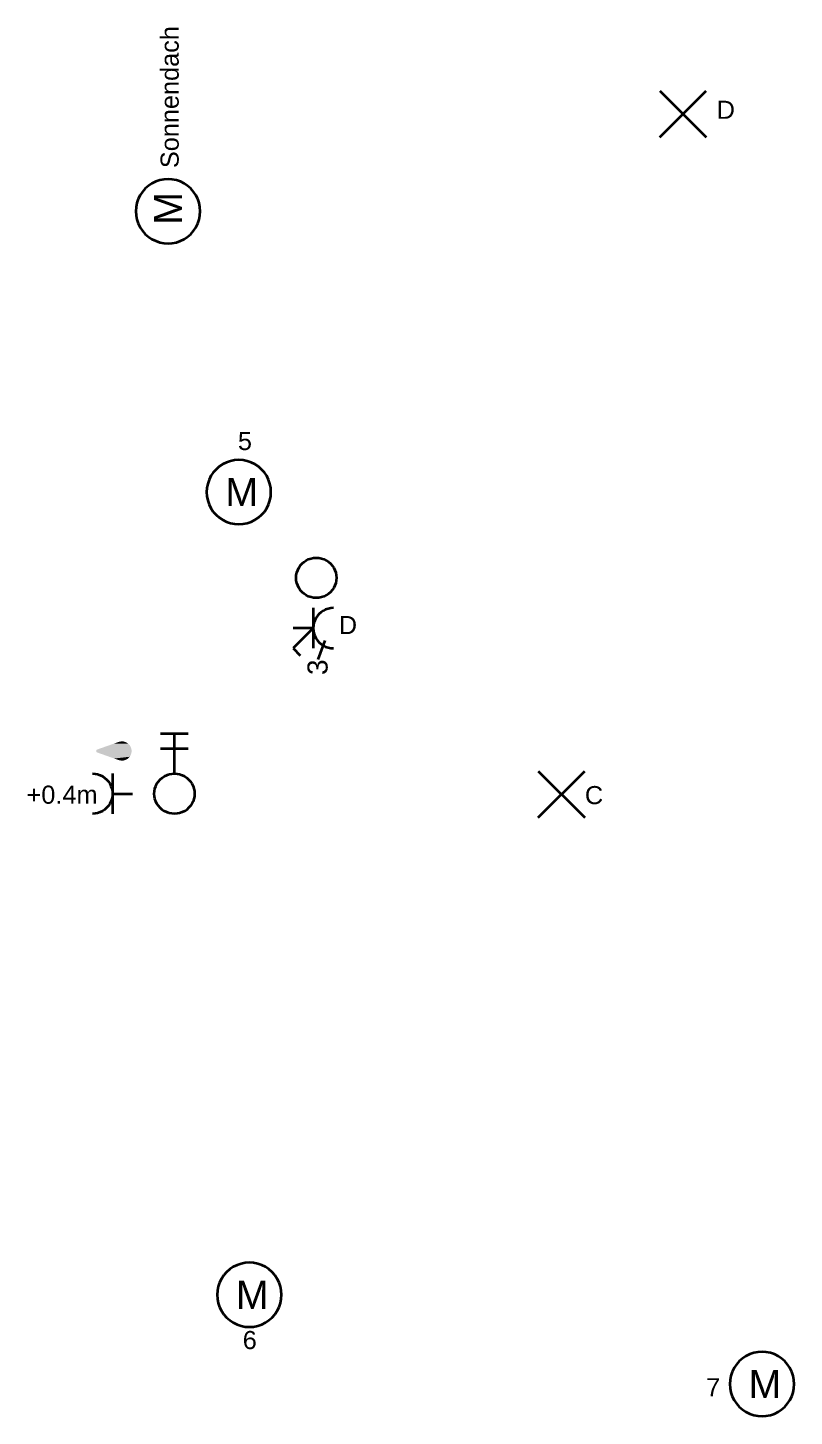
# Model space of a CAD drawing. Extents: x 800 to 1481, y 55 to 490.
# Drawn here: x 1022.1 to 1060.2, y 70.8 to 139.8 of the extents above; entities that cross this region are included whole.
import ezdxf

# ---------------------------------------------------------------- set-up
doc = ezdxf.new("R2010")
doc.units = 0
doc.layers.get('0').update_dxf_attribs({"lineweight": 18})
doc.layers.add('E_Licht', color=7, linetype='Continuous', lineweight=35, true_color=0x0080ff)
doc.layers.add('E_Multimedia', color=7, linetype='Continuous', lineweight=35, true_color=0x00e500)
doc.styles.get("Standard").update_dxf_attribs({"font": 'arial.ttf'})

# ---------------------------------------------------------------- blocks, each defined once
blk = doc.blocks.new('Deckenauslass-A0Q9B35LAY', base_point=(1047.435, 100.542))
at = {"color": 0, "lineweight": -2}
for p, q in [((1047.435, 100.542), (1049.743, 102.85)), ((1047.435, 102.85), (1049.743, 100.542))]:
    blk.add_line(p, q, dxfattribs=at)
blk = doc.blocks.new('Bauteilbeschriftung-A0Q9B35NAY', base_point=(1049.75, 101.208))
at = {"color": 0, "linetype": 'ByBlock', "lineweight": -2, "ltscale": 0.35, "insert": (1049.75, 102.108), "char_height": 0.9, "attachment_point": 1}
blk.add_mtext('{\\fArial;C}', dxfattribs=at)
blk = doc.blocks.new('Steckdose T13_ UP_ 3-fach_ geschaltet-A0Q9B35TAY', base_point=(1035.25, 107.628))
at = {"color": 0, "linetype": 'ByBlock', "lineweight": -2, "ltscale": 0.35}
for p, q in [((1036.25, 110.962), (1036.25, 108.962)), ((1036.457, 110.57), (1036.384, 110.462)), ((1036.543, 110.669), (1036.457, 110.57)), ((1036.641, 110.755), (1036.543, 110.669)), ((1036.75, 110.828), (1036.641, 110.755)), ((1036.867, 110.885), (1036.75, 110.828)), ((1036.991, 110.927), (1036.867, 110.885)), ((1037.12, 110.953), (1036.991, 110.927)), ((1037.25, 110.962), (1037.12, 110.953)), ((1036.25, 109.962), (1035.25, 109.962)), ((1036.25, 109.962), (1035.25, 108.962)), ((1036.259, 110.092), (1036.25, 109.962)), ((1036.25, 109.962), (1036.259, 109.831)), ((1036.284, 110.22), (1036.259, 110.092)), ((1036.259, 109.831), (1036.284, 109.703)), ((1036.326, 110.344), (1036.284, 110.22)), ((1036.384, 110.462), (1036.326, 110.344)), ((1036.284, 109.703), (1036.326, 109.579)), ((1036.326, 109.579), (1036.384, 109.462)), ((1036.384, 109.462), (1036.457, 109.353)), ((1036.457, 109.353), (1036.543, 109.254)), ((1036.819, 109.344), (1036.481, 108.4)), ((1036.543, 109.254), (1036.641, 109.168)), ((1036.641, 109.168), (1036.75, 109.096)), ((1036.75, 109.096), (1036.867, 109.038)), ((1035.25, 108.962), (1035.605, 108.607)), ((1036.867, 109.038), (1036.991, 108.996)), ((1036.991, 108.996), (1037.12, 108.97)), ((1037.12, 108.97), (1037.25, 108.962))]:
    blk.add_line(p, q, dxfattribs=at)
at = {"color": 0, "linetype": 'ByBlock', "lineweight": -2, "ltscale": 0.35, "insert": (1035.963, 107.628), "char_height": 1, "attachment_point": 1, "rotation": 90}
blk.add_mtext('{\\fArial;3}', dxfattribs=at)
blk = doc.blocks.new('Bauteilbeschriftung-A0Q9B35VAY', base_point=(1037.521, 109.664))
at = {"color": 0, "linetype": 'ByBlock', "lineweight": -2, "ltscale": 0.35, "insert": (1037.521, 110.564), "char_height": 0.9, "attachment_point": 1}
blk.add_mtext('{\\fArial;D}', dxfattribs=at)
blk = doc.blocks.new('Motor allgemein-A0Q9B36VAY', base_point=(1030.95, 115.126))
at = {"color": 0, "linetype": 'ByBlock', "lineweight": -2, "ltscale": 0.35}
for p, q in [((1031.75, 118.111), (1031.576, 117.995)), ((1031.938, 118.204), (1031.75, 118.111)), ((1032.136, 118.271), (1031.938, 118.204)), ((1032.341, 118.312), (1032.136, 118.271)), ((1032.55, 118.326), (1032.341, 118.312)), ((1032.759, 118.312), (1032.55, 118.326)), ((1032.964, 118.271), (1032.759, 118.312)), ((1033.163, 118.204), (1032.964, 118.271)), ((1033.35, 118.111), (1033.163, 118.204)), ((1033.524, 117.995), (1033.35, 118.111)), ((1031.165, 117.526), (1031.072, 117.338)), ((1031.281, 117.7), (1031.165, 117.526)), ((1031.419, 117.857), (1031.281, 117.7)), ((1031.576, 117.995), (1031.419, 117.857)), ((1033.682, 117.857), (1033.524, 117.995)), ((1033.82, 117.7), (1033.682, 117.857)), ((1033.936, 117.526), (1033.82, 117.7)), ((1034.028, 117.338), (1033.936, 117.526)), ((1030.964, 116.934), (1030.95, 116.726)), ((1030.95, 116.726), (1030.964, 116.517)), ((1031.005, 117.14), (1030.964, 116.934)), ((1031.072, 117.338), (1031.005, 117.14)), ((1034.096, 117.14), (1034.028, 117.338)), ((1034.137, 116.934), (1034.096, 117.14)), ((1034.15, 116.726), (1034.137, 116.934)), ((1034.137, 116.517), (1034.15, 116.726)), ((1030.964, 116.517), (1031.005, 116.312)), ((1031.005, 116.312), (1031.072, 116.113)), ((1031.072, 116.113), (1031.165, 115.926)), ((1033.936, 115.926), (1034.028, 116.113)), ((1034.028, 116.113), (1034.096, 116.312)), ((1034.096, 116.312), (1034.137, 116.517)), ((1031.165, 115.926), (1031.281, 115.752)), ((1031.281, 115.752), (1031.419, 115.594)), ((1031.419, 115.594), (1031.576, 115.456)), ((1031.576, 115.456), (1031.75, 115.34)), ((1031.75, 115.34), (1031.938, 115.247)), ((1033.163, 115.247), (1033.35, 115.34)), ((1033.35, 115.34), (1033.524, 115.456)), ((1033.524, 115.456), (1033.682, 115.594)), ((1033.682, 115.594), (1033.82, 115.752)), ((1033.82, 115.752), (1033.936, 115.926)), ((1031.938, 115.247), (1032.136, 115.18)), ((1032.136, 115.18), (1032.341, 115.139)), ((1032.341, 115.139), (1032.55, 115.126)), ((1032.55, 115.126), (1032.759, 115.139)), ((1032.759, 115.139), (1032.964, 115.18)), ((1032.964, 115.18), (1033.163, 115.247))]:
    blk.add_line(p, q, dxfattribs=at)
at = {"color": 0, "linetype": 'ByBlock', "lineweight": -2, "ltscale": 0.35, "insert": (1031.88, 117.426), "char_height": 1.4, "attachment_point": 1}
blk.add_mtext('{\\fArial;M}', dxfattribs=at)
blk = doc.blocks.new('Bauteilbeschriftung-A0Q9B36XAY', base_point=(1032.505, 118.815))
at = {"color": 0, "linetype": 'ByBlock', "lineweight": -2, "ltscale": 0.35, "insert": (1032.505, 119.715), "char_height": 0.9, "attachment_point": 1}
blk.add_mtext('{\\fArial;5}', dxfattribs=at)
blk = doc.blocks.new('Motor allgemein-A0Q9B36ZAY', base_point=(1031.477, 75.212))
at = {"color": 0, "linetype": 'ByBlock', "lineweight": -2, "ltscale": 0.35}
for p, q in [((1032.103, 78.081), (1031.945, 77.943)), ((1032.277, 78.197), (1032.103, 78.081)), ((1032.464, 78.29), (1032.277, 78.197)), ((1032.662, 78.357), (1032.464, 78.29)), ((1032.868, 78.398), (1032.662, 78.357)), ((1033.077, 78.412), (1032.868, 78.398)), ((1033.285, 78.398), (1033.077, 78.412)), ((1033.491, 78.357), (1033.285, 78.398)), ((1033.689, 78.29), (1033.491, 78.357)), ((1033.877, 78.197), (1033.689, 78.29)), ((1034.051, 78.081), (1033.877, 78.197)), ((1034.208, 77.943), (1034.051, 78.081)), ((1031.598, 77.424), (1031.531, 77.226)), ((1031.691, 77.612), (1031.598, 77.424)), ((1031.807, 77.786), (1031.691, 77.612)), ((1031.945, 77.943), (1031.807, 77.786)), ((1034.346, 77.786), (1034.208, 77.943)), ((1034.462, 77.612), (1034.346, 77.786)), ((1034.555, 77.424), (1034.462, 77.612)), ((1034.622, 77.226), (1034.555, 77.424)), ((1031.49, 77.02), (1031.477, 76.812)), ((1031.477, 76.812), (1031.49, 76.603)), ((1031.531, 77.226), (1031.49, 77.02)), ((1034.663, 77.02), (1034.622, 77.226)), ((1034.677, 76.812), (1034.663, 77.02)), ((1034.663, 76.603), (1034.677, 76.812)), ((1031.49, 76.603), (1031.531, 76.398)), ((1031.531, 76.398), (1031.598, 76.199)), ((1031.598, 76.199), (1031.691, 76.012)), ((1031.691, 76.012), (1031.807, 75.838)), ((1034.346, 75.838), (1034.462, 76.012)), ((1034.462, 76.012), (1034.555, 76.199)), ((1034.555, 76.199), (1034.622, 76.398)), ((1034.622, 76.398), (1034.663, 76.603)), ((1031.807, 75.838), (1031.945, 75.68)), ((1031.945, 75.68), (1032.103, 75.542)), ((1032.103, 75.542), (1032.277, 75.426)), ((1032.277, 75.426), (1032.464, 75.333)), ((1032.464, 75.333), (1032.662, 75.266)), ((1032.662, 75.266), (1032.868, 75.225)), ((1033.285, 75.225), (1033.491, 75.266)), ((1033.491, 75.266), (1033.689, 75.333)), ((1033.689, 75.333), (1033.877, 75.426)), ((1033.877, 75.426), (1034.051, 75.542)), ((1034.051, 75.542), (1034.208, 75.68)), ((1034.208, 75.68), (1034.346, 75.838)), ((1032.868, 75.225), (1033.077, 75.212)), ((1033.077, 75.212), (1033.285, 75.225))]:
    blk.add_line(p, q, dxfattribs=at)
at = {"color": 0, "linetype": 'ByBlock', "lineweight": -2, "ltscale": 0.35, "insert": (1032.407, 77.512), "char_height": 1.4, "attachment_point": 1}
blk.add_mtext('{\\fArial;M}', dxfattribs=at)
blk = doc.blocks.new('Bauteilbeschriftung-A0Q9B371AY', base_point=(1032.745, 74.112))
at = {"color": 0, "linetype": 'ByBlock', "lineweight": -2, "ltscale": 0.35, "insert": (1032.745, 75.012), "char_height": 0.9, "attachment_point": 1}
blk.add_mtext('{\\fArial;6}', dxfattribs=at)
blk = doc.blocks.new('Motor allgemein-A0Q9B373AY', base_point=(1056.955, 70.773))
at = {"color": 0, "linetype": 'ByBlock', "lineweight": -2, "ltscale": 0.35}
for p, q in [((1058.141, 73.918), (1057.943, 73.851)), ((1058.347, 73.959), (1058.141, 73.918)), ((1058.555, 73.973), (1058.347, 73.959)), ((1058.764, 73.959), (1058.555, 73.973)), ((1058.97, 73.918), (1058.764, 73.959)), ((1059.168, 73.851), (1058.97, 73.918)), ((1057.286, 73.347), (1057.17, 73.173)), ((1057.424, 73.504), (1057.286, 73.347)), ((1057.581, 73.642), (1057.424, 73.504)), ((1057.755, 73.758), (1057.581, 73.642)), ((1057.943, 73.851), (1057.755, 73.758)), ((1059.355, 73.758), (1059.168, 73.851)), ((1059.529, 73.642), (1059.355, 73.758)), ((1059.687, 73.504), (1059.529, 73.642)), ((1059.825, 73.347), (1059.687, 73.504)), ((1059.941, 73.173), (1059.825, 73.347)), ((1056.969, 72.582), (1056.955, 72.373)), ((1057.01, 72.787), (1056.969, 72.582)), ((1057.077, 72.985), (1057.01, 72.787)), ((1057.17, 73.173), (1057.077, 72.985)), ((1060.034, 72.985), (1059.941, 73.173)), ((1060.101, 72.787), (1060.034, 72.985)), ((1060.142, 72.582), (1060.101, 72.787)), ((1060.155, 72.373), (1060.142, 72.582)), ((1056.955, 72.373), (1056.969, 72.164)), ((1056.969, 72.164), (1057.01, 71.959)), ((1057.01, 71.959), (1057.077, 71.76)), ((1060.034, 71.76), (1060.101, 71.959)), ((1060.101, 71.959), (1060.142, 72.164)), ((1060.142, 72.164), (1060.155, 72.373)), ((1057.077, 71.76), (1057.17, 71.573)), ((1057.17, 71.573), (1057.286, 71.399)), ((1057.286, 71.399), (1057.424, 71.241)), ((1057.424, 71.241), (1057.581, 71.103)), ((1059.529, 71.103), (1059.687, 71.241)), ((1059.687, 71.241), (1059.825, 71.399)), ((1059.825, 71.399), (1059.941, 71.573)), ((1059.941, 71.573), (1060.034, 71.76)), ((1057.581, 71.103), (1057.755, 70.987)), ((1057.755, 70.987), (1057.943, 70.894)), ((1057.943, 70.894), (1058.141, 70.827)), ((1058.141, 70.827), (1058.347, 70.786)), ((1058.347, 70.786), (1058.555, 70.773)), ((1058.555, 70.773), (1058.764, 70.786)), ((1058.764, 70.786), (1058.97, 70.827)), ((1058.97, 70.827), (1059.168, 70.894)), ((1059.168, 70.894), (1059.355, 70.987)), ((1059.355, 70.987), (1059.529, 71.103))]:
    blk.add_line(p, q, dxfattribs=at)
at = {"color": 0, "linetype": 'ByBlock', "lineweight": -2, "ltscale": 0.35, "insert": (1057.885, 73.073), "char_height": 1.4, "attachment_point": 1}
blk.add_mtext('{\\fArial;M}', dxfattribs=at)
blk = doc.blocks.new('Bauteilbeschriftung-A0Q9B375AY', base_point=(1055.78, 71.765))
at = {"color": 0, "linetype": 'ByBlock', "lineweight": -2, "ltscale": 0.35, "insert": (1055.78, 72.665), "char_height": 0.9, "attachment_point": 1}
blk.add_mtext('{\\fArial;7}', dxfattribs=at)
blk = doc.blocks.new('Deckenauslass-A0Q9B39JAY', base_point=(1053.474, 134.376))
at = {"color": 0, "lineweight": -2}
for p, q in [((1053.474, 134.376), (1055.782, 136.684)), ((1053.474, 136.684), (1055.782, 134.376))]:
    blk.add_line(p, q, dxfattribs=at)
blk = doc.blocks.new('Bauteilbeschriftung-A0Q9B39LAY', base_point=(1056.302, 135.286))
at = {"color": 0, "linetype": 'ByBlock', "lineweight": -2, "ltscale": 0.35, "insert": (1056.301, 136.186), "char_height": 0.9, "attachment_point": 1}
blk.add_mtext('{\\fArial;D}', dxfattribs=at)
blk = doc.blocks.new('Motor allgemein-A0Q9B3PBAY', base_point=(1027.434, 129.09))
at = {"color": 0, "linetype": 'ByBlock', "lineweight": -2, "ltscale": 0.35}
for p, q in [((1028.06, 131.959), (1027.903, 131.821)), ((1028.234, 132.076), (1028.06, 131.959)), ((1028.422, 132.168), (1028.234, 132.076)), ((1028.62, 132.235), (1028.422, 132.168)), ((1028.825, 132.276), (1028.62, 132.235)), ((1029.034, 132.29), (1028.825, 132.276)), ((1029.243, 132.276), (1029.034, 132.29)), ((1029.448, 132.235), (1029.243, 132.276)), ((1029.646, 132.168), (1029.448, 132.235)), ((1029.834, 132.076), (1029.646, 132.168)), ((1030.008, 131.959), (1029.834, 132.076)), ((1030.165, 131.821), (1030.008, 131.959)), ((1027.556, 131.302), (1027.488, 131.104)), ((1027.648, 131.49), (1027.556, 131.302)), ((1027.765, 131.664), (1027.648, 131.49)), ((1027.903, 131.821), (1027.765, 131.664)), ((1030.303, 131.664), (1030.165, 131.821)), ((1030.42, 131.49), (1030.303, 131.664)), ((1030.512, 131.302), (1030.42, 131.49)), ((1030.579, 131.104), (1030.512, 131.302)), ((1027.448, 130.899), (1027.434, 130.69)), ((1027.434, 130.69), (1027.448, 130.481)), ((1027.488, 131.104), (1027.448, 130.899)), ((1030.62, 130.899), (1030.579, 131.104)), ((1030.634, 130.69), (1030.62, 130.899)), ((1030.62, 130.481), (1030.634, 130.69)), ((1027.448, 130.481), (1027.488, 130.276)), ((1027.488, 130.276), (1027.556, 130.078)), ((1027.556, 130.078), (1027.648, 129.89)), ((1027.648, 129.89), (1027.765, 129.716)), ((1030.303, 129.716), (1030.42, 129.89)), ((1030.42, 129.89), (1030.512, 130.078)), ((1030.512, 130.078), (1030.579, 130.276)), ((1030.579, 130.276), (1030.62, 130.481)), ((1027.765, 129.716), (1027.903, 129.559)), ((1027.903, 129.559), (1028.06, 129.421)), ((1028.06, 129.421), (1028.234, 129.304)), ((1028.234, 129.304), (1028.422, 129.212)), ((1028.422, 129.212), (1028.62, 129.144)), ((1028.62, 129.144), (1028.825, 129.104)), ((1029.243, 129.104), (1029.448, 129.144)), ((1029.448, 129.144), (1029.646, 129.212)), ((1029.646, 129.212), (1029.834, 129.304)), ((1029.834, 129.304), (1030.008, 129.421)), ((1030.008, 129.421), (1030.165, 129.559)), ((1030.165, 129.559), (1030.303, 129.716)), ((1028.825, 129.104), (1029.034, 129.09)), ((1029.034, 129.09), (1029.243, 129.104))]:
    blk.add_line(p, q, dxfattribs=at)
at = {"color": 0, "linetype": 'ByBlock', "lineweight": -2, "ltscale": 0.35, "insert": (1028.334, 130.02), "char_height": 1.4, "attachment_point": 1, "rotation": 90}
blk.add_mtext('{\\fArial;M}', dxfattribs=at)
blk = doc.blocks.new('Bauteilbeschriftung-A0Q9B3PDAY', base_point=(1028.663, 132.835))
at = {"color": 0, "linetype": 'ByBlock', "lineweight": -2, "ltscale": 0.35, "insert": (1028.663, 132.835), "char_height": 0.9, "attachment_point": 1, "rotation": 90}
blk.add_mtext('{\\fArial;Sonnendach}', dxfattribs=at)
blk = doc.blocks.new('Storentaster_ UP-A0Q9B3PFAY', base_point=(1028.35, 100.727))
at = {"color": 0, "lineweight": -2}
for p, q in [((1030.04, 104.703), (1028.66, 104.703)), ((1029.35, 102.727), (1029.35, 104.703)), ((1030.04, 103.962), (1028.66, 103.962)), ((1028.426, 102.11), (1028.484, 102.227)), ((1028.484, 102.227), (1028.557, 102.336)), ((1028.557, 102.336), (1028.643, 102.435)), ((1028.643, 102.435), (1028.741, 102.521)), ((1028.741, 102.521), (1028.85, 102.593)), ((1028.85, 102.593), (1028.967, 102.651)), ((1028.967, 102.651), (1029.091, 102.693)), ((1029.091, 102.693), (1029.22, 102.719)), ((1029.22, 102.719), (1029.35, 102.727)), ((1029.35, 102.727), (1029.481, 102.719)), ((1029.481, 102.719), (1029.609, 102.693)), ((1029.609, 102.693), (1029.733, 102.651)), ((1029.733, 102.651), (1029.85, 102.593)), ((1029.85, 102.593), (1029.959, 102.521)), ((1029.959, 102.521), (1030.057, 102.435)), ((1030.057, 102.435), (1030.144, 102.336)), ((1030.144, 102.336), (1030.216, 102.227)), ((1030.216, 102.227), (1030.274, 102.11)), ((1028.35, 101.727), (1028.359, 101.858)), ((1028.359, 101.597), (1028.35, 101.727)), ((1028.359, 101.858), (1028.384, 101.986)), ((1028.384, 101.469), (1028.359, 101.597)), ((1028.384, 101.986), (1028.426, 102.11)), ((1030.274, 102.11), (1030.316, 101.986)), ((1030.316, 101.986), (1030.342, 101.858)), ((1030.342, 101.597), (1030.316, 101.469)), ((1030.342, 101.858), (1030.35, 101.727)), ((1030.35, 101.727), (1030.342, 101.597)), ((1028.426, 101.345), (1028.384, 101.469)), ((1028.484, 101.227), (1028.426, 101.345)), ((1028.557, 101.119), (1028.484, 101.227)), ((1028.643, 101.02), (1028.557, 101.119)), ((1028.741, 100.934), (1028.643, 101.02)), ((1028.85, 100.861), (1028.741, 100.934)), ((1028.967, 100.804), (1028.85, 100.861)), ((1029.091, 100.762), (1028.967, 100.804)), ((1029.733, 100.804), (1029.609, 100.762)), ((1029.85, 100.861), (1029.733, 100.804)), ((1029.959, 100.934), (1029.85, 100.861)), ((1030.057, 101.02), (1029.959, 100.934)), ((1030.144, 101.119), (1030.057, 101.02)), ((1030.216, 101.227), (1030.144, 101.119)), ((1030.274, 101.345), (1030.216, 101.227)), ((1030.316, 101.469), (1030.274, 101.345)), ((1029.22, 100.736), (1029.091, 100.762)), ((1029.35, 100.727), (1029.22, 100.736)), ((1029.481, 100.736), (1029.35, 100.727)), ((1029.609, 100.762), (1029.481, 100.736))]:
    blk.add_line(p, q, dxfattribs=at)
blk = doc.blocks.new('Einlasskasten UP-A0Q9B3Y5AY', base_point=(1035.4, 111.462))
at = {"color": 0, "lineweight": -2}
for p, q in [((1035.693, 113.169), (1035.791, 113.255)), ((1035.791, 113.255), (1035.9, 113.328)), ((1035.9, 113.328), (1036.017, 113.385)), ((1036.017, 113.385), (1036.141, 113.427)), ((1036.141, 113.427), (1036.27, 113.453)), ((1036.27, 113.453), (1036.4, 113.462)), ((1036.4, 113.462), (1036.531, 113.453)), ((1036.531, 113.453), (1036.659, 113.427)), ((1036.659, 113.427), (1036.783, 113.385)), ((1036.783, 113.385), (1036.9, 113.328)), ((1036.9, 113.328), (1037.009, 113.255)), ((1037.009, 113.255), (1037.107, 113.169)), ((1035.4, 112.462), (1035.409, 112.592)), ((1035.409, 112.592), (1035.434, 112.72)), ((1035.434, 112.72), (1035.476, 112.844)), ((1035.476, 112.844), (1035.534, 112.962)), ((1035.534, 112.962), (1035.607, 113.07)), ((1035.607, 113.07), (1035.693, 113.169)), ((1037.107, 113.169), (1037.194, 113.07)), ((1037.194, 113.07), (1037.266, 112.962)), ((1037.266, 112.962), (1037.324, 112.844)), ((1037.324, 112.844), (1037.366, 112.72)), ((1037.366, 112.72), (1037.392, 112.592)), ((1037.392, 112.592), (1037.4, 112.462)), ((1035.409, 112.331), (1035.4, 112.462)), ((1035.434, 112.203), (1035.409, 112.331)), ((1035.476, 112.079), (1035.434, 112.203)), ((1035.534, 111.962), (1035.476, 112.079)), ((1035.607, 111.853), (1035.534, 111.962)), ((1035.693, 111.754), (1035.607, 111.853)), ((1037.194, 111.853), (1037.107, 111.754)), ((1037.266, 111.962), (1037.194, 111.853)), ((1037.324, 112.079), (1037.266, 111.962)), ((1037.366, 112.203), (1037.324, 112.079)), ((1037.392, 112.331), (1037.366, 112.203)), ((1037.4, 112.462), (1037.392, 112.331)), ((1035.791, 111.668), (1035.693, 111.754)), ((1035.9, 111.596), (1035.791, 111.668)), ((1036.017, 111.538), (1035.9, 111.596)), ((1036.141, 111.496), (1036.017, 111.538)), ((1036.27, 111.47), (1036.141, 111.496)), ((1036.4, 111.462), (1036.27, 111.47)), ((1036.531, 111.47), (1036.4, 111.462)), ((1036.659, 111.496), (1036.531, 111.47)), ((1036.783, 111.538), (1036.659, 111.496)), ((1036.9, 111.596), (1036.783, 111.538)), ((1037.009, 111.668), (1036.9, 111.596)), ((1037.107, 111.754), (1037.009, 111.668))]:
    blk.add_line(p, q, dxfattribs=at)
blk = doc.blocks.new('Steckdose T13_ UP_ IP Schutz-A0Q9B429AY', base_point=(1025.274, 100.727))
at = {"color": 0, "lineweight": -2}
for p, q in [((1025.274, 102.727), (1025.405, 102.719)), ((1025.405, 102.719), (1025.533, 102.693)), ((1025.533, 102.693), (1025.657, 102.651)), ((1025.657, 102.651), (1025.774, 102.593)), ((1025.774, 102.593), (1025.883, 102.521)), ((1025.883, 102.521), (1025.981, 102.435)), ((1025.981, 102.435), (1026.067, 102.336)), ((1026.067, 102.336), (1026.14, 102.227)), ((1026.14, 102.227), (1026.198, 102.11)), ((1026.274, 102.727), (1026.274, 100.727)), ((1026.198, 102.11), (1026.24, 101.986)), ((1026.24, 101.986), (1026.266, 101.858)), ((1026.266, 101.597), (1026.24, 101.469)), ((1026.266, 101.858), (1026.274, 101.727)), ((1026.274, 101.727), (1026.266, 101.597)), ((1026.274, 101.727), (1027.274, 101.727)), ((1025.657, 100.804), (1025.533, 100.762)), ((1025.774, 100.861), (1025.657, 100.804)), ((1025.883, 100.934), (1025.774, 100.861)), ((1025.981, 101.02), (1025.883, 100.934)), ((1026.067, 101.119), (1025.981, 101.02)), ((1026.14, 101.227), (1026.067, 101.119)), ((1026.198, 101.345), (1026.14, 101.227)), ((1026.24, 101.469), (1026.198, 101.345)), ((1025.405, 100.736), (1025.274, 100.727)), ((1025.533, 100.762), (1025.405, 100.736))]:
    blk.add_line(p, q, dxfattribs=at)
for points in [[(1027.045, 104.224), (1026.36, 104.224), (1026.941, 104.288)], [(1026.36, 104.224), (1026.941, 104.288), (1026.541, 104.288)], [(1026.941, 104.288), (1026.541, 104.288), (1026.892, 104.303)], [(1026.541, 104.288), (1026.892, 104.303), (1026.584, 104.303)], [(1026.892, 104.303), (1026.584, 104.303), (1026.825, 104.324)], [(1026.584, 104.303), (1026.825, 104.324), (1026.679, 104.324)], [(1026.825, 104.324), (1026.679, 104.324), (1026.703, 104.329)], [(1027.22, 103.862), (1025.465, 103.862), (1027.22, 103.883)], [(1025.465, 103.862), (1027.22, 103.883), (1025.47, 103.883)], [(1027.22, 103.84), (1025.465, 103.84), (1027.22, 103.862)], [(1025.465, 103.84), (1027.22, 103.862), (1025.465, 103.862)], [(1025.47, 103.819), (1027.22, 103.84), (1025.465, 103.84)], [(1027.22, 103.883), (1025.47, 103.883), (1027.22, 103.901)], [(1025.47, 103.883), (1027.22, 103.901), (1025.482, 103.901)], [(1027.22, 103.819), (1025.47, 103.819), (1027.22, 103.84)], [(1025.482, 103.8), (1027.22, 103.819), (1025.47, 103.819)], [(1027.22, 103.901), (1025.482, 103.901), (1027.22, 103.912)], [(1025.482, 103.901), (1027.22, 103.912), (1025.493, 103.912)], [(1027.22, 103.8), (1025.482, 103.8), (1027.22, 103.819)], [(1025.493, 103.79), (1027.22, 103.8), (1025.482, 103.8)], [(1027.22, 103.912), (1025.493, 103.912), (1027.219, 103.916)], [(1025.493, 103.912), (1027.219, 103.916), (1025.498, 103.916)], [(1027.22, 103.79), (1025.493, 103.79), (1027.22, 103.8)], [(1025.498, 103.786), (1027.22, 103.79), (1025.493, 103.79)], [(1027.219, 103.916), (1025.498, 103.916), (1027.216, 103.926)], [(1025.498, 103.916), (1027.216, 103.926), (1025.517, 103.926)], [(1027.219, 103.786), (1025.498, 103.786), (1027.22, 103.79)], [(1025.517, 103.776), (1027.219, 103.786), (1025.498, 103.786)], [(1027.216, 103.926), (1025.517, 103.926), (1027.189, 104.03)], [(1025.517, 103.926), (1027.189, 104.03), (1025.81, 104.03)], [(1027.216, 103.776), (1025.517, 103.776), (1027.219, 103.786)], [(1025.81, 103.672), (1027.216, 103.776), (1025.517, 103.776)], [(1027.189, 104.03), (1025.81, 104.03), (1027.13, 104.136)], [(1025.81, 104.03), (1027.13, 104.136), (1026.111, 104.136)], [(1027.189, 103.672), (1025.81, 103.672), (1027.216, 103.776)], [(1026.111, 103.565), (1027.189, 103.672), (1025.81, 103.672)], [(1027.13, 104.136), (1026.111, 104.136), (1027.045, 104.224)], [(1026.111, 104.136), (1027.045, 104.224), (1026.36, 104.224)], [(1027.13, 103.565), (1026.111, 103.565), (1027.189, 103.672)], [(1026.36, 103.477), (1027.13, 103.565), (1026.111, 103.565)], [(1027.045, 103.477), (1026.36, 103.477), (1027.13, 103.565)], [(1026.541, 103.414), (1027.045, 103.477), (1026.36, 103.477)], [(1026.941, 103.414), (1026.541, 103.414), (1027.045, 103.477)], [(1026.584, 103.398), (1026.941, 103.414), (1026.541, 103.414)], [(1026.892, 103.398), (1026.584, 103.398), (1026.941, 103.414)], [(1026.679, 103.378), (1026.892, 103.398), (1026.584, 103.398)], [(1026.825, 103.378), (1026.679, 103.378), (1026.892, 103.398)], [(1026.703, 103.373), (1026.825, 103.378), (1026.679, 103.378)]]:
    blk.add_solid(points, dxfattribs=at)
blk = doc.blocks.new('Bauteilbeschriftung-A0Q9B42BAY', base_point=(1022.001, 101.229))
at = {"color": 0, "linetype": 'ByBlock', "lineweight": -2, "ltscale": 0.35, "insert": (1022.001, 102.129), "char_height": 0.9, "attachment_point": 1}
blk.add_mtext('{\\fArial;+0.4m}', dxfattribs=at)

msp = doc.modelspace()

# ---------------------------------------------------------------- block references
at = {"layer": 'E_Licht', "ltscale": 0.35}
for name, p in [('Bauteilbeschriftung-A0Q9B3PDAY', (1028.663, 132.835)), ('Bauteilbeschriftung-A0Q9B39LAY', (1056.302, 135.286)), ('Motor allgemein-A0Q9B3PBAY', (1027.434, 129.09)), ('Bauteilbeschriftung-A0Q9B36XAY', (1032.505, 118.815)), ('Motor allgemein-A0Q9B36VAY', (1030.95, 115.126)), ('Steckdose T13_ UP_ 3-fach_ geschaltet-A0Q9B35TAY', (1035.25, 107.628)), ('Bauteilbeschriftung-A0Q9B35VAY', (1037.521, 109.664)), ('Bauteilbeschriftung-A0Q9B42BAY', (1022.001, 101.229)), ('Bauteilbeschriftung-A0Q9B35NAY', (1049.75, 101.208)), ('Motor allgemein-A0Q9B36ZAY', (1031.477, 75.212)), ('Bauteilbeschriftung-A0Q9B371AY', (1032.745, 74.112)), ('Motor allgemein-A0Q9B373AY', (1056.955, 70.773)), ('Bauteilbeschriftung-A0Q9B375AY', (1055.78, 71.765))]:
    msp.add_blockref(name, p, dxfattribs=at)
at = {"layer": 'E_Licht', "linetype": 'Continuous', "ltscale": 0.35}
for name, p in [('Deckenauslass-A0Q9B39JAY', (1053.474, 134.376)), ('Steckdose T13_ UP_ IP Schutz-A0Q9B429AY', (1025.274, 100.727)), ('Storentaster_ UP-A0Q9B3PFAY', (1028.35, 100.727)), ('Deckenauslass-A0Q9B35LAY', (1047.435, 100.542))]:
    msp.add_blockref(name, p, dxfattribs=at)
at = {"layer": 'E_Multimedia', "linetype": 'Continuous', "ltscale": 0.35}
msp.add_blockref('Einlasskasten UP-A0Q9B3Y5AY', (1035.4, 111.462), dxfattribs=at)

doc.saveas('drawing.dxf')
